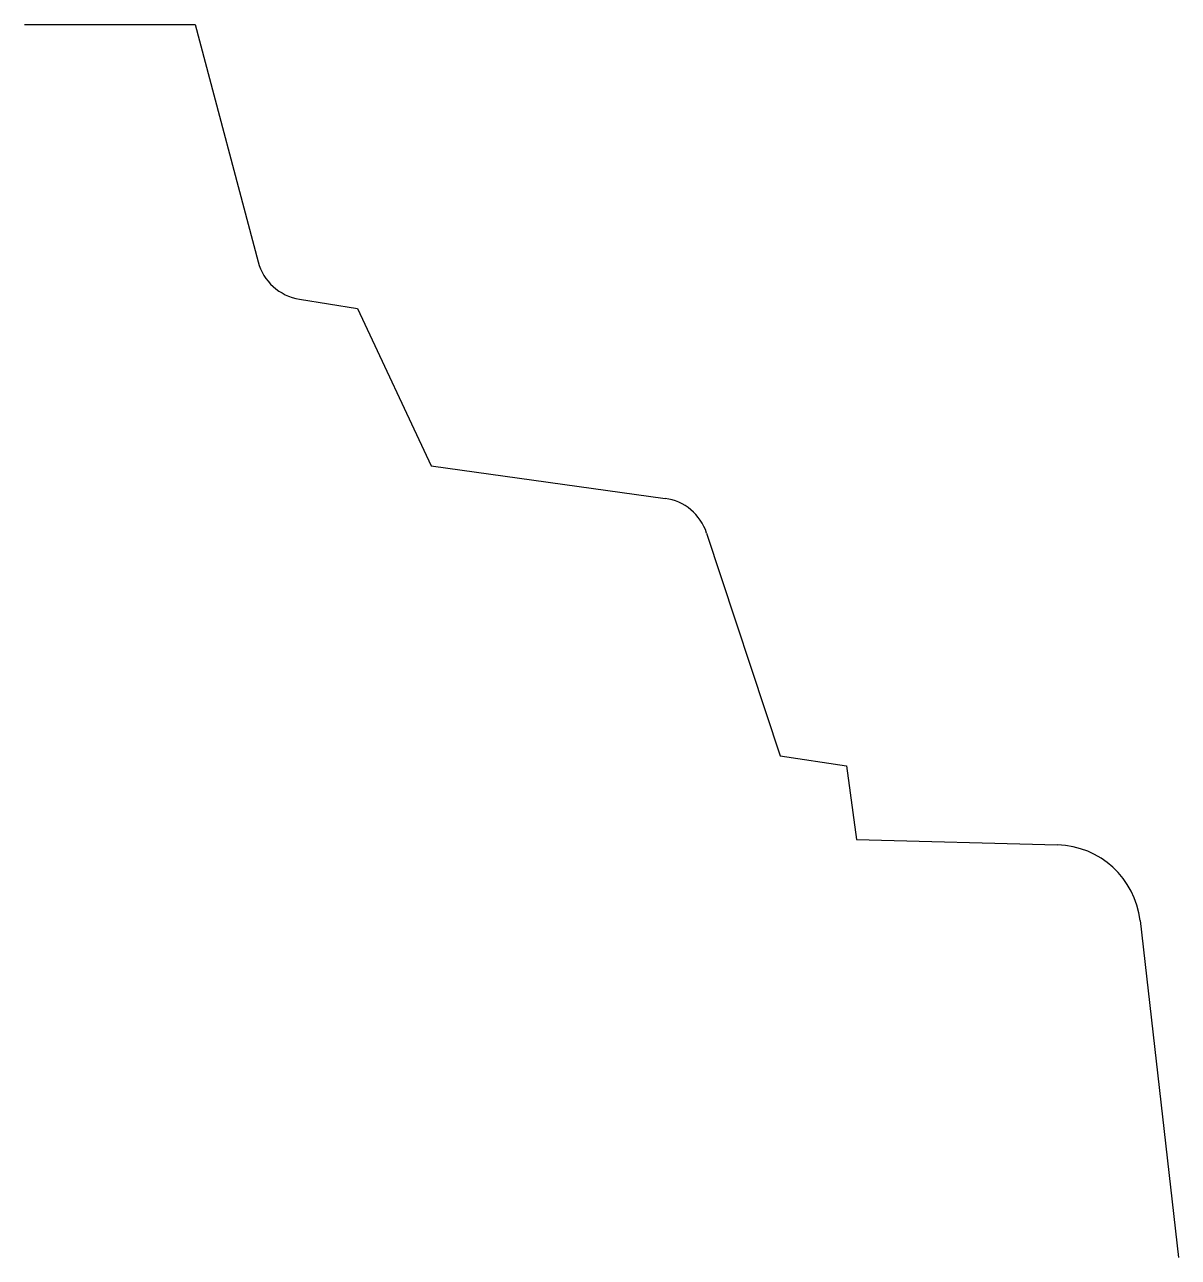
# Model space of a CAD drawing. Header units: millimetres. Extents: x 0 to 67.6, y -72.2 to 0.
import ezdxf

# ---------------------------------------------------------------- set-up
doc = ezdxf.new("R2010")
doc.units = ezdxf.units.MM
doc.layers.get('0').update_dxf_attribs({"true_color": 0xffffff})

msp = doc.modelspace()

# ---------------------------------------------------------------- linework, layer by layer
for p, q in [((0, 0), (10, 0)), ((10, 0), (13.678, -13.89)), ((16.098, -16.084), (19.504, -16.636)), ((19.504, -16.636), (23.824, -25.852)), ((23.824, -25.852), (37.526, -27.755)), ((39.962, -29.786), (44.272, -42.844)), ((44.272, -42.844), (48.16, -43.42)), ((48.16, -43.42), (48.736, -47.74)), ((48.736, -47.74), (60.521, -48.056)), ((65.355, -52.489), (67.6, -72.22))]:
    msp.add_line(p, q)
for centre, radius, start, end in [((16.578, -13.122), 3, 194.83007, 260.78897), ((37.113, -30.726), 3, 18.26791, 82.09284), ((60.387, -53.054), 5, 6.49077, 88.46566)]:
    msp.add_arc(centre, radius, start, end)

doc.saveas('drawing.dxf')
